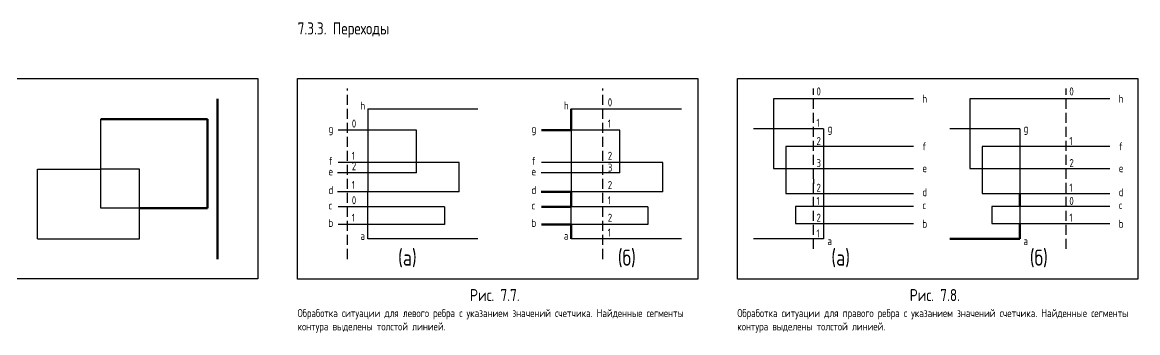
# Model space of a CAD drawing. Header units: millimetres. Extents: x 0 to 1470, y -728 to 158.
# Drawn here: x 912 to 1470, y -267 to -112 of the extents above; entities that cross this region are included whole.
import ezdxf

# ---------------------------------------------------------------- set-up
doc = ezdxf.new("R2010")
doc.units = ezdxf.units.MM
doc.linetypes.add('GOST2.303 4', pattern=[7, 5, -2, 0])
doc.linetypes.add('ГОСТ 2.303 6', pattern=[12, 8, -1.5, 1, -1.5])
doc.styles.add('ГОСТ 2.304', font='CS_Gost2304.shx')

msp = doc.modelspace()

# ---------------------------------------------------------------- linework, layer by layer
at = {"ltscale": 100}
for p, q in [((590.11, -139.89), (1030.11, -139.89)), ((1030.11, -139.89), (1030.11, -239.89)), ((1050, -240), (1050, -140)), ((1050, -140), (1250, -140)), ((1250, -140), (1250, -240)), ((1269.69, -240), (1269.69, -140)), ((1269.69, -140), (1469.69, -140)), ((1469.69, -140), (1469.69, -240)), ((1085, -155), (1140, -155)), ((1085, -155), (1085, -165.74)), ((1186.7, -155), (1241.7, -155)), ((951.75, -185.17), (951.75, -160.24)), ((1085, -165.74), (1070.2, -165.74)), ((1085, -165.74), (1085, -196.43)), ((1109.31, -165.74), (1085, -165.74)), ((1109.31, -187), (1109.31, -165.74)), ((1186.7, -165.74), (1186.7, -196.43)), ((1211.01, -165.74), (1186.7, -165.74)), ((1211.01, -187), (1211.01, -165.74)), ((1130.73, -181.78), (1070.2, -181.78)), ((1130.73, -196.43), (1130.73, -181.78)), ((1232.43, -181.78), (1171.9, -181.78)), ((1232.43, -196.43), (1232.43, -181.78)), ((920, -220), (920, -185.17)), ((920, -185.17), (929.01, -185.17)), ((929.01, -185.17), (951.75, -185.17)), ((970.93, -185.17), (951.75, -185.17)), ((951.75, -204.63), (951.75, -185.17)), ((970.93, -204.63), (970.93, -185.17)), ((1109.31, -187), (1070, -187)), ((1211.01, -187), (1171.7, -187)), ((1085, -196.43), (1070, -196.43)), ((1085, -204), (1085, -196.43)), ((1130.73, -196.43), (1085, -196.43)), ((1232.43, -196.43), (1186.7, -196.43)), ((970.93, -204.63), (951.75, -204.63)), ((970.93, -220), (970.93, -204.63)), ((1085, -204), (1070.2, -204)), ((1085, -212.71), (1085, -204)), ((1123.34, -204), (1085, -204)), ((1123.34, -204), (1123.34, -212.71)), ((1186.7, -212.71), (1186.7, -204)), ((1225.04, -204), (1186.7, -204)), ((1225.04, -204), (1225.04, -212.71)), ((1085, -212.71), (1070.2, -212.71)), ((1085, -220), (1085, -212.71)), ((1123.34, -212.71), (1085, -212.71)), ((1225.04, -212.71), (1186.7, -212.71)), ((920, -220), (929.01, -220)), ((929.01, -220), (960.52, -220)), ((960.52, -220), (970.93, -220)), ((1140, -220), (1085, -220)), ((1241.7, -220), (1186.7, -220)), ((1030.11, -239.89), (590.11, -239.89)), ((1250, -240), (1050, -240)), ((1469.69, -240), (1269.69, -240))]:
    msp.add_line(p, q, dxfattribs=at)
at = {"lineweight": 100, "ltscale": 100}
msp.add_line((1010, -230), (1010, -150), dxfattribs=at)
at = {"linetype": 'GOST2.303 4'}
for p, q in [((1075, -230), (1075, -145)), ((1202.56, -230), (1202.56, -145)), ((1307.69, -225), (1307.69, -145)), ((1434.02, -225), (1434.02, -145)), ((1307.69, -190.22), (1307.69, -192.45))]:
    msp.add_line(p, q, dxfattribs=at)
at = {"linetype": 'ГОСТ 2.303 6', "ltscale": 100}
for p, q in [((1357.69, -150), (1287.69, -150)), ((1287.69, -150), (1287.69, -184.76)), ((1455.79, -150), (1385.79, -150)), ((1385.79, -150), (1385.79, -184.76)), ((1312.69, -165), (1277.69, -165)), ((1312.69, -165), (1312.69, -197.25)), ((1410.79, -165), (1375.79, -165)), ((1410.79, -165), (1410.79, -197.25)), ((1357.69, -173.85), (1293.89, -173.85)), ((1293.89, -173.85), (1293.89, -197.25)), ((1455.79, -173.85), (1392, -173.85)), ((1392, -173.85), (1392, -197.25)), ((1287.69, -184.76), (1357.69, -184.76)), ((1385.79, -184.76), (1455.79, -184.76)), ((1293.89, -197.25), (1357.69, -197.25)), ((1312.69, -197.25), (1312.69, -203.73)), ((1392, -197.25), (1455.79, -197.25)), ((1357.69, -203.73), (1298.78, -203.73)), ((1298.78, -203.73), (1298.78, -212.36)), ((1312.69, -203.73), (1312.69, -212.36)), ((1455.79, -203.73), (1396.89, -203.73)), ((1396.89, -203.73), (1396.89, -212.36)), ((1410.79, -203.73), (1410.79, -212.36)), ((1298.78, -212.36), (1357.69, -212.36)), ((1312.69, -212.36), (1312.69, -220)), ((1396.89, -212.36), (1455.79, -212.36)), ((1312.69, -220), (1277.69, -220))]:
    msp.add_line(p, q, dxfattribs=at)
at = {"lineweight": 80, "ltscale": 100}
for p, q in [((1186.7, -155), (1186.7, -165.74)), ((951.75, -160.24), (960.52, -160.24)), ((960.52, -160.24), (992.86, -160.24)), ((992.86, -160.24), (1004.91, -160.24)), ((1004.91, -160.24), (1004.91, -204.63)), ((1186.7, -165.74), (1171.9, -165.74)), ((1186.7, -196.43), (1171.7, -196.43)), ((1186.7, -204), (1186.7, -196.43)), ((981.62, -204.63), (970.93, -204.63)), ((1004.91, -204.63), (981.62, -204.63)), ((1186.7, -204), (1171.9, -204)), ((1186.7, -212.71), (1171.9, -212.71)), ((1186.7, -220), (1186.7, -212.71))]:
    msp.add_line(p, q, dxfattribs=at)
at = {"linetype": 'ГОСТ 2.303 6', "lineweight": 80, "ltscale": 100}
for p, q in [((1410.79, -197.25), (1410.79, -203.73)), ((1410.79, -212.36), (1410.79, -220)), ((1410.79, -220), (1375.79, -220))]:
    msp.add_line(p, q, dxfattribs=at)

# ---------------------------------------------------------------- texts
at = {"ltscale": 100, "attachment_point": 1, "style": 'ГОСТ 2.304'}
for s, insert, char_height, width in [('7.3.3. Переходы', (1050, -111.94), 6, 201.1075), ('0', (1204.95, -149.84), 4, 250), ('h', (1081.36, -151.45), 4, 250), ('h', (1183.01, -151.39), 4, 250), ('0', (1077.07, -160.44), 4, 250), ('1', (1204.95, -160.44), 4, 250), ('g', (1065.41, -163.02), 4, 250), ('g', (1166.83, -163.02), 4, 250), ('1', (1077.07, -176.5), 4, 250), ('2', (1204.95, -176.5), 4, 250), ('f', (1065.41, -179.07), 4, 250), ('2', (1077.07, -181.7), 4, 250), ('f', (1166.83, -179.07), 4, 250), ('3', (1204.95, -182.37), 4, 250), ('e', (1065.41, -184.28), 4, 250), ('e', (1166.83, -184.28), 4, 250), ('d', (1065.41, -193.61), 4, 250), ('1', (1077.07, -191.04), 4, 250), ('d', (1166.83, -193.61), 4, 250), ('2', (1204.95, -191.04), 4, 250), ('0', (1077.07, -198.7), 4, 250), ('1', (1204.95, -198.7), 4, 250), ('c', (1065.41, -201.28), 4, 250), ('c', (1166.83, -201.28), 4, 250), ('b', (1065.41, -209.97), 4, 250), ('1', (1077.07, -207.4), 4, 250), ('b', (1166.83, -209.97), 4, 250), ('2', (1204.95, -207.4), 4, 250), ('1', (1204.95, -214.82), 4, 250), ('a', (1081.36, -216.45), 4, 250), ('a', (1183.01, -216.39), 4, 250), ('\\pxr141.6696;(a)', (1100.15, -225.34), 8, 39.4148), ('\\pxr141.6696;(б)', (1209.93, -225.34), 8, 39.4148), ('\\pxr141.6696;(a)', (1316.61, -225.34), 8, 39.4148), ('\\pxr141.6696;(б)', (1415.76, -225.34), 8, 39.4148), ('Рис. 7.7.', (1136.11, -245), 6, 31.377), ('Рис. 7.8.', (1355.8, -245), 6, 31.377), ('Обработка ситуации для левого ребра с указанием значений счетчика. Найденные сегменты контура выделены толстой линией.', (1050, -255), 4, 200.3709), ('Обработка ситуации для правого ребра с указанием значений счетчика. Найденные сегменты контура выделены толстой линией.', (1269.69, -255), 4, 200.3709)]:
    msp.add_mtext(s, dxfattribs=dict(at, insert=insert, char_height=char_height, width=width))
at = {"linetype": 'ГОСТ 2.303 6', "ltscale": 100, "char_height": 4, "attachment_point": 1, "style": 'ГОСТ 2.304'}
for s, insert, width in [('0', (1309.21, -144.38), 4), ('0', (1435.54, -144.38), 4), ('h', (1362.13, -148), 6.967), ('h', (1460.23, -148), 6.967), ('1', (1309.21, -160.03), 4), ('g', (1314.72, -162.84), 6.967), ('g', (1412.64, -162.84), 6.967), ('2', (1309.21, -169.12), 4), ('f', (1362.13, -171.77), 6.967), ('1', (1435.54, -169.12), 4), ('f', (1460.23, -171.77), 6.967), ('3', (1309.21, -180.13), 4), ('e', (1362.13, -182.68), 6.967), ('2', (1435.54, -180.13), 4), ('e', (1460.23, -182.68), 6.967), ('2', (1309.21, -192.44), 4), ('d', (1362.13, -194.67), 6.967), ('1', (1435.54, -192.44), 4), ('d', (1460.23, -194.67), 6.967), ('1', (1309.21, -199.01), 4), ('0', (1435.54, -199.01), 4), ('c', (1362.13, -201.12), 6.967), ('c', (1460.23, -201.12), 6.967), ('2', (1309.21, -207.39), 4), ('b', (1362.13, -210.4), 6.967), ('1', (1435.54, -207.39), 4), ('b', (1460.23, -210.4), 6.967), ('1', (1309.21, -215.26), 4), ('a', (1314.72, -219.03), 6.967), ('a', (1412.64, -219.03), 6.967)]:
    msp.add_mtext(s, dxfattribs=dict(at, insert=insert, width=width))

doc.saveas('drawing.dxf')
